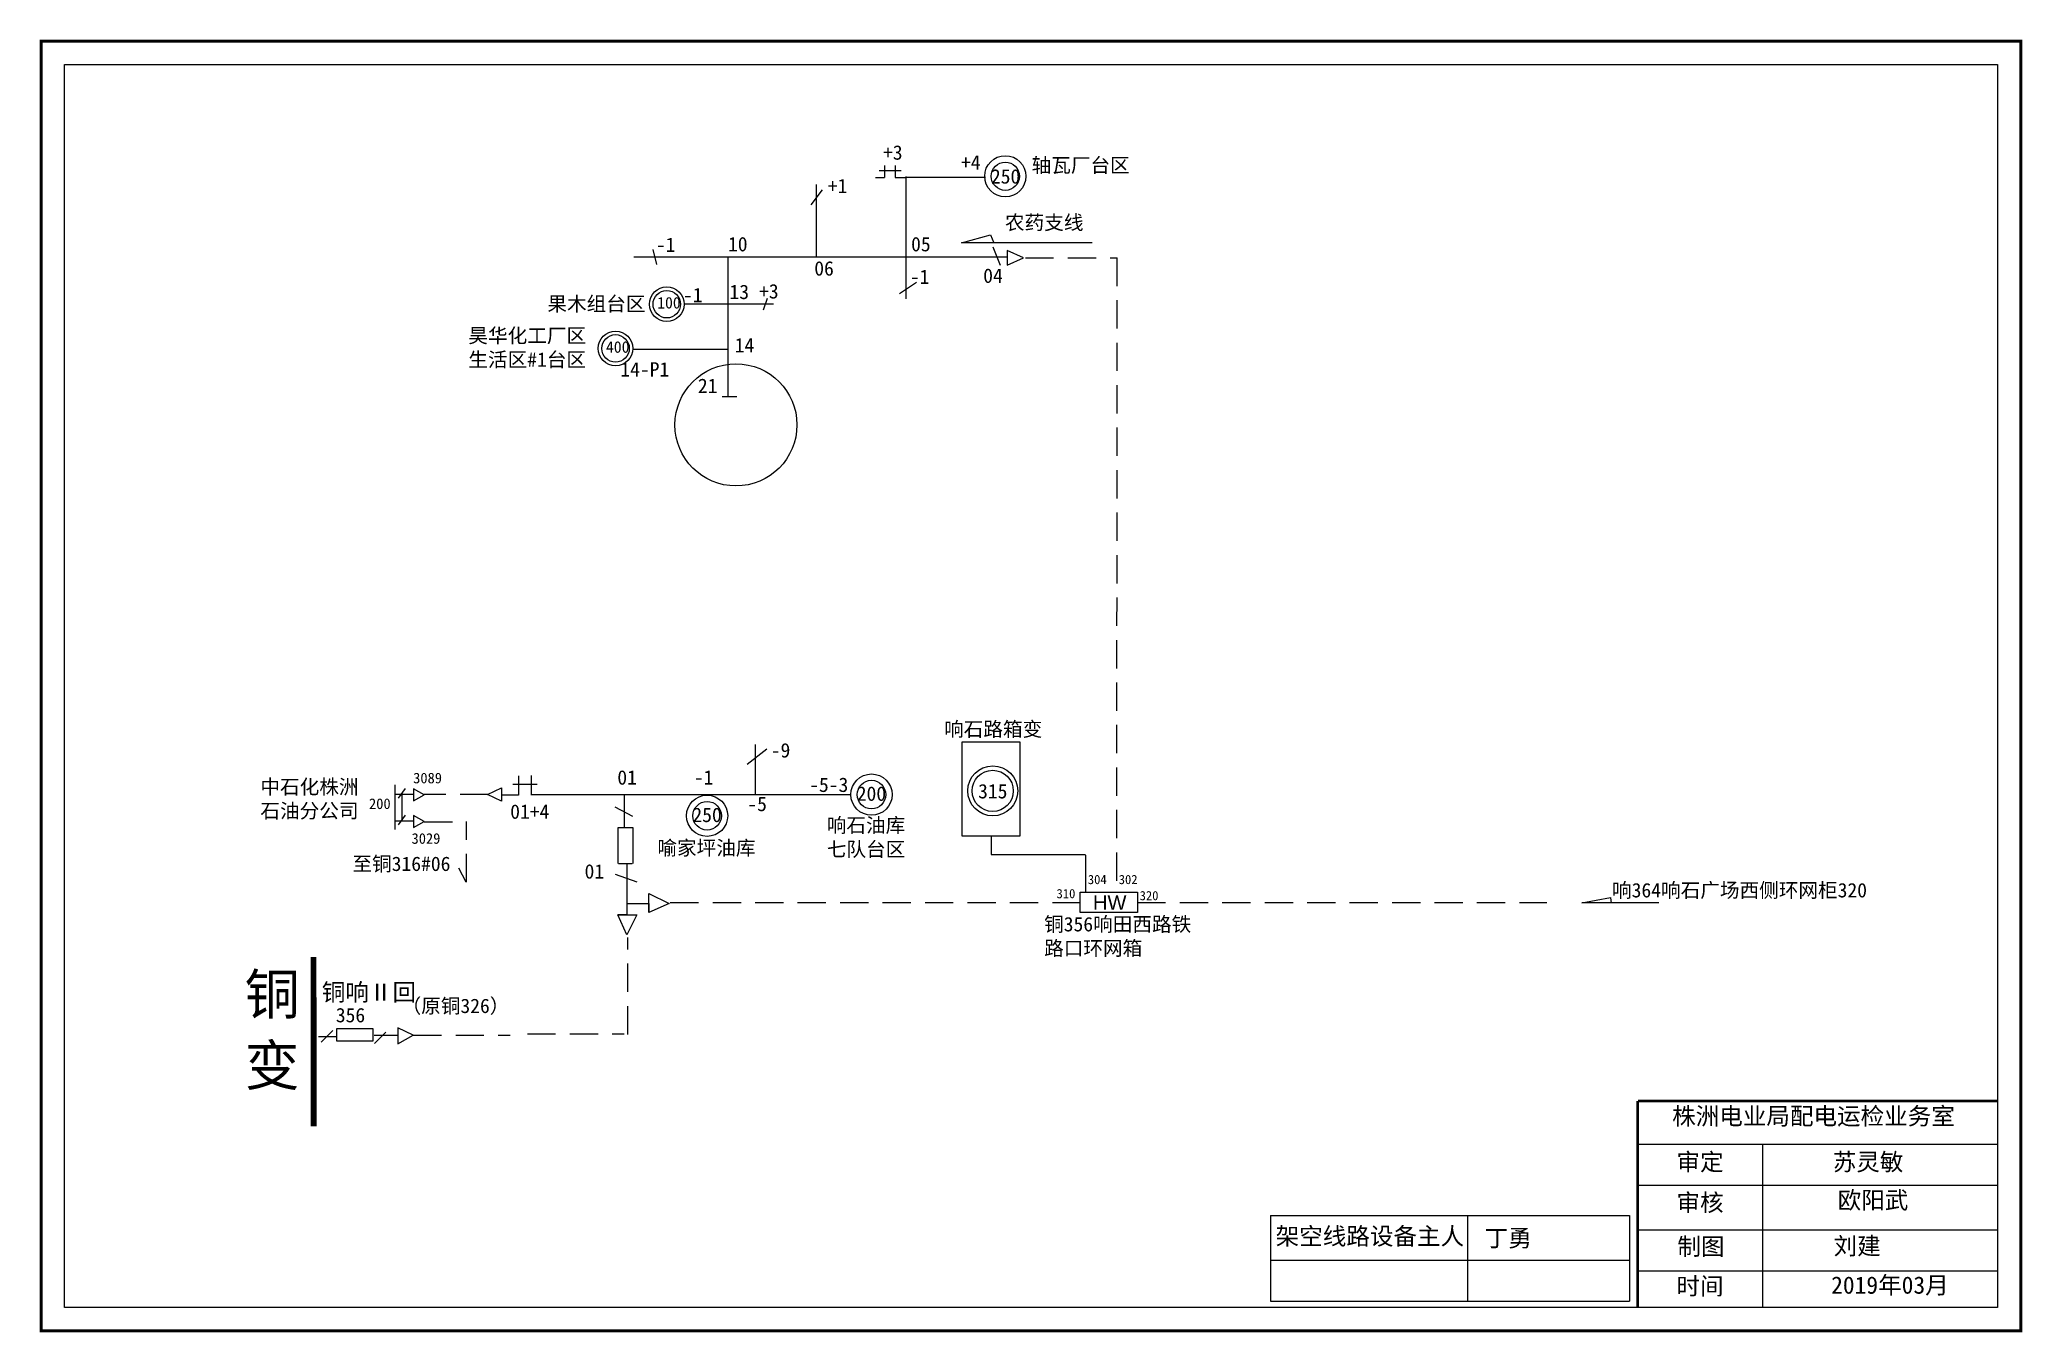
# Model space of a CAD drawing. Extents: x 0 to 344, y 0 to 224.
import ezdxf

# ---------------------------------------------------------------- set-up
doc = ezdxf.new("R2010")
doc.units = 0
doc.header["$LTSCALE"] = 0.774411
doc.linetypes.add('ACAD_ISO02W100', pattern=[15, 12, -3])
doc.linetypes.add('DASHED2', pattern=[9.525, 6.35, -3.175])
doc.layers.get('0').update_dxf_attribs({"linetype": 'CONTINUOUS'})
doc.layers.add('0-RefEdit0', color=7, linetype='CONTINUOUS')
doc.styles.get("Standard").update_dxf_attribs({"font": '', "height": 2.5})
doc.styles.add('字体', font='', dxfattribs={"height": 2.5})
doc.styles.get('Standard').set_extended_font_data('SimSun')
doc.styles.get('字体').set_extended_font_data('SimSun')

msp = doc.modelspace()

# ---------------------------------------------------------------- linework, layer by layer
at = {"color": 0}
for p, q in [((144.98, 200.29), (146.56, 200.29)), ((145.64, 201.47), (149.43, 201.47)), ((146.56, 202.34), (146.56, 200.29)), ((148.38, 202.34), (148.38, 200.29)), ((148.38, 200.29), (150.32, 200.29))]:
    msp.add_line(p, q, dxfattribs=at)
at = {"linetype": 'Continuous'}
for p, q in [((150.27, 200.45), (150.27, 179.19)), ((150.35, 200.32), (164.11, 200.32)), ((133.79, 195.54), (135.8, 198.15)), ((134.76, 186.45), (134.76, 199.06)), ((159.93, 188.92), (164.95, 190.32)), ((164.95, 190.32), (165.55, 188.92)), ((167.78, 186.41), (103.02, 186.41)), ((106.29, 187.78), (106.92, 185.16)), ((119.35, 186.44), (119.35, 162.25)), ((182.62, 188.92), (159.93, 188.92)), ((166.72, 185), (165.41, 188.2)), ((167.87, 187.61), (167.87, 185.05)), ((170.7, 186.33), (167.87, 187.61)), ((167.87, 185.05), (170.7, 186.33)), ((126.19, 179.25), (125.47, 177.24)), ((149.15, 180.13), (152.09, 182.1)), ((119.47, 170.43), (102.85, 170.43)), ((120.88, 162.19), (118.32, 162.19)), ((122.71, 98.37), (126.08, 101.07)), ((124.15, 93.16), (124.15, 101.79)), ((77.57, 93.15), (80, 94.31)), ((80, 92), (77.57, 93.15)), ((80, 94.31), (80, 92)), ((82.96, 93.03), (80.05, 93.03)), ((85.18, 93.14), (140.68, 93.14)), ((101.37, 87.43), (101.37, 93.12)), ((102.84, 89.3), (99.74, 90.91)), ((100.26, 81.15), (100.26, 87.42)), ((100.26, 87.42), (102.8, 87.42)), ((102.8, 87.42), (102.8, 81.15)), ((165.1, 82.73), (181.45, 82.73)), ((73.85, 77.91), (72.57, 80.32)), ((99.78, 79.29), (103.53, 77.95)), ((100.31, 81.17), (102.73, 81.17)), ((101.76, 81.17), (101.76, 72.24)), ((181.45, 82.57), (181.45, 76.15)), ((105.63, 75.93), (109.13, 74.19)), ((105.63, 72.63), (105.63, 75.93)), ((101.75, 74.19), (105.63, 74.19)), ((109.13, 74.19), (105.63, 72.63)), ((105.63, 74.19), (105.63, 72.63)), ((267.71, 74.29), (272.71, 75.22)), ((281.11, 74.29), (267.71, 74.29)), ((272.71, 75.22), (272.8, 74.26)), ((100.2, 72.24), (103.51, 72.24)), ((101.76, 68.75), (100.2, 72.24)), ((101.76, 72.24), (100.2, 72.24)), ((103.51, 72.24), (101.76, 68.75)), ((50.68, 52.12), (48.7, 50.14)), ((51.38, 52.51), (57.64, 52.51)), ((51.38, 50.29), (51.38, 52.51)), ((57.64, 52.51), (57.64, 50.29)), ((59.91, 51.88), (57.93, 49.91)), ((64.67, 51.32), (62, 52.6)), ((62, 52.6), (62, 49.81)), ((57.64, 50.29), (51.38, 50.29)), ((57.88, 51.33), (61.98, 51.33)), ((62, 49.81), (64.67, 51.32)), ((277.45, 32.39), (339.81, 32.39)), ((299.09, 32.38), (299.09, 4.05)), ((277.45, 25.29), (339.81, 25.29)), ((213.64, 20.02), (213.64, 5.17)), ((213.64, 20.02), (276.01, 20.02)), ((247.85, 20.02), (247.85, 5.17)), ((276.01, 20.02), (276.01, 5.17)), ((277.45, 17.54), (339.81, 17.54)), ((213.64, 12.27), (276.01, 12.27)), ((277.45, 10.44), (339.81, 10.44)), ((213.64, 5.17), (276.01, 5.17))]:
    msp.add_line(p, q, dxfattribs=at)
at = {"linetype": 'DASHED2'}
for p, q in [((171.02, 186.34), (186.95, 186.34)), ((186.93, 186.34), (186.85, 76.15)), ((77.72, 93.14), (66.52, 93.14)), ((66.57, 88.37), (73.9, 88.37)), ((73.9, 77.89), (73.9, 88.44)), ((165.1, 85.94), (165.1, 82.73)), ((109.33, 74.39), (180.5, 74.39)), ((190.48, 74.39), (261.65, 74.39)), ((101.96, 51.48), (101.96, 68.31)), ((64.67, 51.32), (81.51, 51.32)), ((84.5, 51.55), (101.34, 51.55))]:
    msp.add_line(p, q, dxfattribs=at)
at = {"color": 0, "linetype": 'Continuous'}
for p, q in [((61.46, 94.8), (61.46, 87.07)), ((61.46, 93.2), (64.7, 93.2)), ((62.13, 92.49), (63.35, 94.15)), ((62.7, 93.06), (62.7, 88.63)), ((82.96, 96.35), (82.96, 93.03)), ((61.46, 88.57), (64.7, 88.57)), ((62.13, 87.86), (63.35, 89.52))]:
    msp.add_line(p, q, dxfattribs=at)
at = {"linetype": 'ACAD_ISO02W100'}
msp.add_line((51.28, 51.03), (48.19, 51.04), dxfattribs=at)
at = {"linetype": 'Continuous', "const_width": 0.5}
msp.add_lwpolyline([(0.02, 223.95), (343.99, 223.95), (343.99, -0.01), (0.02, -0.01)], close=True, dxfattribs=at)
at = {"linetype": 'Continuous'}
for points in [[(4.06, 219.91), (339.94, 219.91), (339.94, 4.03), (4.06, 4.03)], [(160.06, 102.29), (170.08, 102.29), (170.08, 85.9), (160.06, 85.9)], [(180.53, 76.15), (190.5, 76.15), (190.5, 72.65), (180.53, 72.65)]]:
    msp.add_lwpolyline(points, close=True, dxfattribs=at)
for points in [[(66.56, 93.08), (64.71, 94.14), (64.71, 92.02)], [(66.56, 88.45), (64.71, 89.51), (64.71, 87.39)]]:
    msp.add_lwpolyline(points, close=True)
at = {"color": 0, "ltscale": 2}
for points in [[(81.96, 94.9), (86.23, 94.9)], [(85.2, 93.02), (85.2, 96.42)]]:
    msp.add_lwpolyline(points, dxfattribs=at)
at = {"linetype": 'Continuous'}
for points, const_width in [([(47.36, 64.89), (47.38, 35.51)], 1), ([(277.41, 39.9), (277.41, 4.17)], 0.5), ([(277.45, 39.9), (339.81, 39.9)], 0.5)]:
    msp.add_lwpolyline(points, dxfattribs=dict(at, const_width=const_width))
for centre, radius in [((167.54, 200.48), 3.58), ((167.54, 200.48), 2.45), ((144.29, 93.11), 3.58), ((165.35, 93.76), 4.34), ((165.35, 93.76), 3.58), ((144.29, 93.11), 2.48), ((115.73, 89.43), 3.58), ((115.73, 89.43), 2.48)]:
    msp.add_circle(centre, radius, dxfattribs=at)
at = {"color": 7}
for centre, radius in [((108.72, 178.27), 3), ((108.72, 178.27), 2.39), ((99.82, 170.59), 3), ((99.82, 170.59), 2.39)]:
    msp.add_circle(centre, radius, dxfattribs=at)
at = {"color": 1, "linetype": 'Continuous'}
msp.add_circle((120.74, 157.31), 10.6, dxfattribs=at)
at = {"layer": '0-RefEdit0', "color": 7, "ltscale": 2}
msp.add_line((127.29, 178.27), (111.78, 178.27), dxfattribs=at)

# ---------------------------------------------------------------- texts
at = {"linetype": 'Continuous'}
for s, p in [('-9', (126.79, 99.55)), ('01', (100.13, 94.84)), ('-1', (113.42, 94.84)), ('-5-3', (133.46, 93.57)), ('200', (141.73, 92.03)), ('01+4', (81.52, 88.91)), ('250', (113.17, 88.34)), ('-5', (122.72, 90.24)), ('01', (94.44, 78.53)), ('356', (51.22, 53.57)), ('（原铜326）', (62.64, 55.18))]:
    msp.add_text(s, height=2.5, dxfattribs=at).set_placement(p)
at = {"linetype": 'Continuous', "style": '字体'}
for s, height, p in [('至铜316#06', 2.5, (54.11, 79.85)), ('喻家坪油库', 2.5, (107.09, 82.61)), ('响364响石广场西侧环网柜320', 2.5, (272.95, 75.26)), ('铜', 7, (35.38, 54.95)), ('变', 7, (35.38, 42.6))]:
    msp.add_text(s, height=height, dxfattribs=at).set_placement(p)
at = {"linetype": 'Continuous', "char_height": 2.5, "attachment_point": 1}
for s, insert, width in [('+3', (146.29, 205.86), 5.4797), ('+4', (159.84, 204.15), 5.4797), ('+1', (136.7, 200.05), 5.4797), ('250', (165.04, 201.71), 5.6554), ('-1', (106.82, 189.84), 5.4797), ('10', (119.36, 189.95), 5.4797), ('05', (151.17, 189.95), 5.4797), ('06', (134.35, 185.74), 5.4797), ('-1', (150.95, 184.28), 5.4797), ('04', (163.7, 184.47), 5.4797), ('21', (114.13, 165.35), 5.4797), ('315', (162.81, 94.95), 5.6554)]:
    msp.add_mtext(s, dxfattribs=dict(at, insert=insert, width=width))
at = {"linetype": 'Continuous', "attachment_point": 1, "style": '字体'}
for s, insert, char_height, width in [('轴瓦厂台区', (172.11, 203.66), 2.5, 24.7958), ('农药支线', (167.48, 193.71), 2.5, 13.9826), ('果木组台区', (87.98, 179.59), 2.5, 23.1237), ('昊华化工厂区生活区#1台区', (74.25, 174.07), 2.5, 23.1237), ('响石路箱变', (156.9, 105.73), 2.5, 28.7822), ('中石化株洲石油分公司', (38.12, 95.72), 2.5, 17.8597), ('响石油库七队台区', (136.53, 89.05), 2.5, 14.5075), ('铜356响田西路铁路口环网箱', (174.28, 71.86), 2.5, 25.5823), ('铜响Ⅱ回', (48.79, 60.3), 3, 17.4016), ('株洲电业局配电运检业务室', (283.4, 38.79), 3, 82.0179), ('审定', (284.15, 30.83), 3, 23.4615), ('苏灵敏', (311.3, 30.84), 3, 23.4615), ('审核', (284.15, 23.77), 3, 23.4615), ('欧阳武', (312.16, 24.2), 3, 33.0539), ('架空线路设备主人', (214.51, 17.94), 3, 58.56), ('丁勇', (250.83, 17.61), 3, 47.14), ('制图', (284.31, 16.15), 3, 23.4615), ('刘建', (311.45, 16.23), 3, 58.2923), ('时间', (284.15, 9.27), 3, 23.4615), ('2019年03月', (311.02, 9.44), 3, 23.4615)]:
    msp.add_mtext(s, dxfattribs=dict(at, insert=insert, char_height=char_height, width=width))
at = {"color": 7, "attachment_point": 1}
for s, insert, char_height, width in [('100', (107.06, 179.52), 2, 4.167), ('-1', (111.55, 181.11), 2.5, 14.0884), ('13', (119.62, 181.66), 2.5, 9.3261), ('+3', (124.75, 181.76), 2.5, 14.0884), ('14', (120.53, 172.4), 2.5, 9.3261), ('400', (98.16, 171.84), 2, 4.167), ('14-P1', (100.65, 168.2), 2.5, 14.0884), ('{\\fKaiTi_GB2312|b0|i0|c134|p49;310}', (176.44, 76.72), 1.6, 18.5524), ('{\\fKaiTi_GB2312|b0|i0|c134|p49;304}', (181.88, 79.17), 1.6, 18.5524), ('{\\fKaiTi_GB2312|b0|i0|c134|p49;302}', (187.25, 79.17), 1.6, 18.5524), ('{\\fKaiTi_GB2312|b0|i0|c134|p49;320}', (190.88, 76.37), 1.6, 18.5524), ('{\\fArial|b0|i0|c0|p32;\\H1.563x;HW}', (182.77, 75.62), 1.6, 18.5524)]:
    msp.add_mtext(s, dxfattribs=dict(at, insert=insert, char_height=char_height, width=width))
at = {"char_height": 1.84, "width": 3.8702, "attachment_point": 1}
for s, insert in [('3089', (64.66, 96.91)), ('200', (56.99, 92.45)), ('3029', (64.38, 86.41))]:
    msp.add_mtext(s, dxfattribs=dict(at, insert=insert))

doc.saveas('drawing.dxf')
